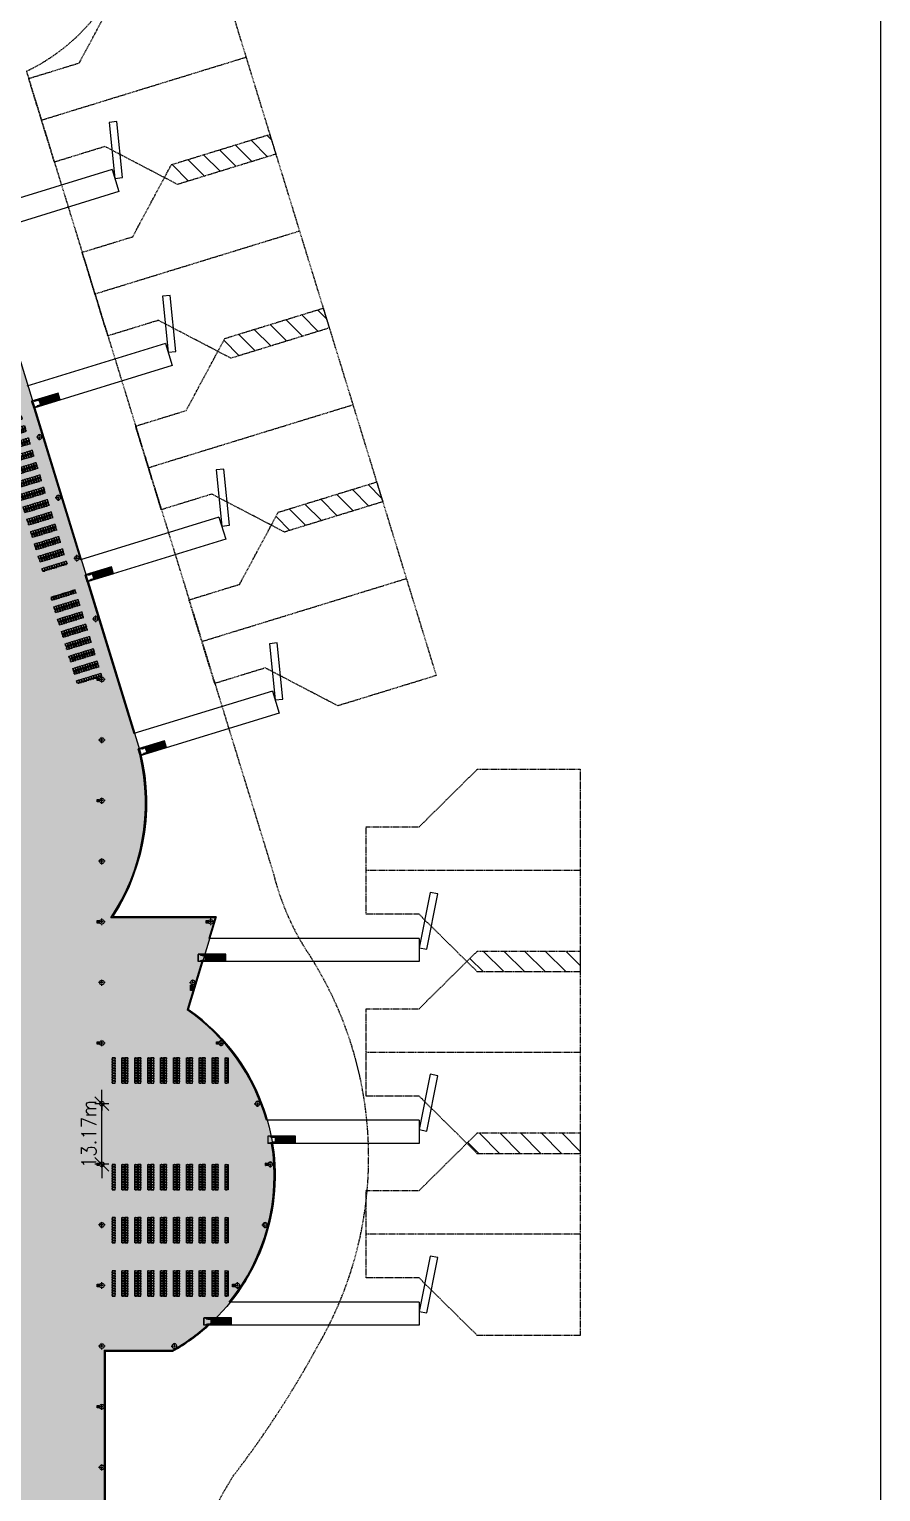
# Model space of a CAD drawing. Header units: millimetres. Extents: x -1 to 12300, y -1929 to 2470.
# Drawn here: x 7256.1 to 7441.1, y -755.2 to -437.4 of the extents above; entities that cross this region are included whole.
import ezdxf

# ---------------------------------------------------------------- set-up
doc = ezdxf.new("R2010")
doc.units = ezdxf.units.MM
for name, pattern in [('DASHDOTBERNUZ', [0.8, 0.4, -0.2, 0, -0.2]), ('DGN Style 1', [0.6, 0, -0.6]), ('HIDDENBERNUZ', [0.3, 0.2, -0.1])]:
    doc.linetypes.add(name, pattern=pattern)
doc.layers.get('0').update_dxf_attribs({"color": 250})
for name, color, linetype in [('01C', 250, 'Continuous'), ('01cotes', 200, 'Continuous'), ('01TXTINCENDIext', 7, 'Continuous'), ('01TXTINCENDIman', 7, 'Continuous'), ('05CPIL', 250, 'Continuous'), ('0fingers', 250, 'Continuous'), ('0parquing', 250, 'HIDDENBERNUZ'), ('0serveis', 6, 'HIDDENBERNUZ'), ('0Terminal', 250, 'Continuous'), ('espais terminal', 9, 'Continuous')]:
    doc.layers.add(name, color=color, linetype=linetype)
doc.layers.add('TR-AUX-OFICINES', color=9, linetype='Continuous', plot=False)
doc.layers.add('viewport', color=241, linetype='Continuous', plot=False)
doc.styles.add('_FERROS', font='romans.shx', dxfattribs={"width": 0.9})
doc.dimstyles.new('_100PS1500', dxfattribs={"dimtxt": 3.2, "dimasz": 3, "dimexe": 0.18, "dimexo": 0.0625, "dimgap": 2, "dimtad": 1, "dimrnd": 0.01, "dimzin": 12, "dimdsep": 46, "dimtxsty": '_FERROS', "dimblk": 'OBLIQUE', "dimcen": 0.09, "dimdle": 0.5, "dimse1": 1, "dimse2": 1, "dimclrt": 7, "dimadec": 0, "dimazin": 0, "dimtfac": 1, "dimtix": 1, "dimtmove": 2, "dimatfit": 3, "dimldrblk": 'OBLIQUE', "dimfxl": 1, "dimtvp": 0.882353, "dimtolj": 1, "dimtzin": 0, "dimarcsym": 0})
pattern_1 = [(360, (37.508332, -17.139966), (2e-18, 0.01), [])]

# ---------------------------------------------------------------- blocks, each defined once
blk = doc.blocks.new('PK-PETIT')
at = {"layer": '01C'}
for p, q in [((11.5, -14.75), (-20, -14.75)), ((11.5, -14.75), (11.5, -19.75)), ((11.5, -19.75), (-20, -19.75))]:
    blk.add_line(p, q, dxfattribs=at)
at = {"layer": '0fingers'}
blk.add_lwpolyline([(11.5, -16.75), (13.16, -17.08), (15.57, -5.07), (13.91, -4.74)], close=True, dxfattribs=at)
at = {"layer": '0parquing'}
for points in [[(46.5, -22), (24.14, -22), (11.5, -9.5), (0, -9.5), (0, 9.5), (11.5, 9.5), (24.14, 22), (46.5, 22), (46.5, -22)], [(46.5, 0), (0, 0)]]:
    blk.add_lwpolyline(points, dxfattribs=at)
blk = doc.blocks.new('_PIL0')
at = {"color": 3, "linetype": 'DASHDOTBERNUZ', "ltscale": 0.4}
for p, q in [((0.7, 0), (-0.7, 0)), ((0, -0.7), (0, 0.7))]:
    blk.add_line(p, q, dxfattribs=at)
blk.add_circle((0, 0), 0.5)
blk = doc.blocks.new('A$C47A048D5')
at = {"layer": '01C', "linetype": 'Continuous'}
h = blk.add_hatch(dxfattribs=at)
h.set_pattern_fill('USER', color=256, scale=0.01, pattern_type=0)
h.set_pattern_definition(pattern_1)
h.paths.add_polyline_path([(6.02, 1.37), (6.02, 1.44), (0.57, 1.44), (0.57, 1.37)])
h = blk.add_hatch(dxfattribs=at)
h.set_pattern_fill('USER', color=256, scale=0.01, pattern_type=0)
h.set_pattern_definition(pattern_1)
h.paths.add_polyline_path([(6.02, 0.12), (6.02, 0.2), (0.57, 0.2), (0.57, 0.12)])
for p, q in [((6.02, 1.56), (0, 1.56)), ((0, 1.56), (0, 1.53)), ((0, 1.53), (0, 0)), ((6.02, 0), (0, 0)), ((6.02, 1.53), (0.03, 1.53)), ((0.03, 0.03), (0.03, 1.53)), ((6.02, 0.03), (0.03, 0.03)), ((0.57, 1.37), (0.57, 1.44)), ((0.57, 1.44), (6.02, 1.44)), ((6.02, 1.37), (0.57, 1.37)), ((0.57, 0.12), (0.57, 0.2)), ((0.57, 0.2), (6.02, 0.2)), ((0.57, 0.12), (6.02, 0.12)), ((0.88, 1.53), (0.91, 1.53)), ((0.88, 1.33), (0.89, 1.33)), ((0.91, 0.23), (0.88, 0.23)), ((0.91, 0.03), (0.88, 0.03)), ((0.89, 1.33), (0.91, 1.33)), ((0.91, 1.53), (0.91, 1.44)), ((0.91, 1.37), (0.91, 1.33)), ((0.91, 1.33), (1.58, 1.33)), ((1.58, 0.23), (0.91, 0.23)), ((0.91, 0.23), (0.91, 0.2)), ((0.91, 0.12), (0.91, 0.03)), ((1.47, 1.53), (1.47, 1.44)), ((1.47, 1.37), (1.47, 1.33)), ((1.47, 0.2), (1.47, 0.23)), ((1.47, 0.12), (1.47, 0.03)), ((1.58, 1.33), (1.58, 0.23)), ((1.58, 1.33), (6, 1.33)), ((1.58, 1.28), (6.02, 1.28)), ((1.58, 1.23), (6.02, 1.23)), ((1.58, 1.18), (6.02, 1.18)), ((1.58, 1.13), (6.02, 1.13)), ((1.58, 1.08), (6.02, 1.08)), ((1.58, 1.03), (6.02, 1.03)), ((1.58, 0.98), (6.02, 0.98)), ((1.58, 0.93), (6.02, 0.93)), ((1.58, 0.88), (6.02, 0.88)), ((1.58, 0.83), (6.02, 0.83)), ((1.58, 0.78), (6.02, 0.78)), ((1.58, 0.73), (6.02, 0.73)), ((1.58, 0.68), (6.02, 0.68)), ((1.58, 0.63), (6.02, 0.63)), ((1.58, 0.58), (6.02, 0.58)), ((1.58, 0.53), (6.02, 0.53)), ((1.58, 0.48), (6.02, 0.48)), ((1.58, 0.43), (6.02, 0.43)), ((1.58, 0.38), (6.02, 0.38)), ((1.58, 0.33), (6.02, 0.33)), ((1.58, 0.28), (6.02, 0.28)), ((5.76, 0.23), (1.58, 0.23)), ((1.58, 0.23), (6.02, 0.23)), ((6.02, 0.23), (5.76, 0.23)), ((6, 1.33), (6.02, 1.33))]:
    blk.add_line(p, q, dxfattribs=at)
at = {"layer": '01C'}
blk.add_line((6.02, 0), (6.02, 1.56), dxfattribs=at)
at = {"layer": '01C', "linetype": 'Continuous'}
for centre, radius, start, end in [((1.27, 1.39), 0.417, 161.6493, 172.8122), ((1.27, 0.18), 0.417, 187.1878, 198.3507), ((1.28, 1.46), 0.428, 192.3446, 195.0345), ((0.88, 1.35), 0.0175, 196.5618, 261.2733), ((0.88, 0.21), 0.0175, 98.7267, 163.4382), ((1.28, 0.11), 0.428, 164.9655, 167.6554), ((0.89, 1.51), 0.0175, 96.5843, 160.5151), ((0.89, 0.05), 0.0175, 199.4849, 263.4157)]:
    blk.add_arc(centre, radius, start, end, dxfattribs=at)
blk = doc.blocks.new('_Oblique')
for p, q in [((0, -0.5), (0, 0.5)), ((0, 0), (0.5, 0))]:
    blk.add_line(p, q)
at = {"layer": '01C', "color": 7, "linetype": 'ByBlock', "lineweight": -2}
blk.add_line((-0.5, -0.5), (0.5, 0.5), dxfattribs=at)
blk = doc.blocks.new('*D194')
at = {"layer": '01cotes', "color": 0, "lineweight": -2, "transparency": 16777216}
for p, q in [((7271.89, -670.85), (7271.89, -667.85)), ((7271.89, -684.02), (7271.89, -670.85)), ((7271.89, -684.02), (7271.89, -687.02))]:
    blk.add_line(p, q, dxfattribs=at)
at = {"layer": 'DEFPOINTS', "color": 0, "transparency": 16777216}
for p in [(7271.89, -670.85), (7271.89, -670.85), (7271.89, -684.02)]:
    blk.add_point(p, dxfattribs=at)
at = {"layer": '01cotes', "color": 0, "lineweight": -2, "transparency": 16777216, "xscale": 3, "yscale": 3, "zscale": 3}
for p, rotation in [((7271.89, -670.85), 270), ((7271.89, -684.02), 90)]:
    blk.add_blockref('_Oblique', p, dxfattribs=dict(at, rotation=rotation))
at = {"layer": '01cotes', "color": 7, "transparency": 16777216, "insert": (7269.07, -677.44), "char_height": 3.2, "attachment_point": 5, "rotation": 90, "style": '_FERROS'}
blk.add_mtext('\\A1;13.17m', dxfattribs=at)
blk = doc.blocks.new('A$C365033A8')
at = {"linetype": 'Continuous', "lineweight": 0, "flags": 128}
blk.add_lwpolyline([(0.77, 0.17), (0.63, 0.7), (0, 0.53), (0.14, 0)], close=True, dxfattribs=at)
at = {"linetype": 'DGN Style 1', "lineweight": 0, "flags": 128}
blk.add_lwpolyline([(0.64, 0.64), (0.75, 0.22), (0.77, 0.17), (0.14, 0), (0, 0.53), (0.63, 0.7)], close=True, dxfattribs=at)
at = {"linetype": 'Continuous', "lineweight": 0, "flags": 128}
blk.add_lwpolyline([(0.64, 0.64), (0.13, 0.5), (0.24, 0.09), (0.75, 0.22)], dxfattribs=at)
blk = doc.blocks.new('CADIRES')
at = {"layer": '01C', "xscale": -1, "rotation": 104.8649578604252}
for p in [(0.51, 2.94), (1.06, 2.94), (1.61, 2.94), (2.16, 2.94), (2.71, 2.94), (3.26, 2.94), (3.81, 2.94), (4.36, 2.94), (4.91, 2.94), (5.46, 2.94)]:
    blk.add_blockref('A$C365033A8', p, dxfattribs=at)
at = {"layer": '01C', "rotation": 75.13504216545468}
for p in [(0.51, -0.14), (1.06, -0.14), (1.61, -0.14), (2.16, -0.14), (2.71, -0.14), (3.26, -0.14), (3.81, -0.14), (4.36, -0.14), (4.91, -0.14), (5.46, -0.14)]:
    blk.add_blockref('A$C365033A8', p, dxfattribs=at)
blk = doc.blocks.new('*U240')
at = {"layer": '01C'}
blk.add_blockref('CADIRES', (-2.75, -1.4), dxfattribs=at)
blk = doc.blocks.new('*U239')
at = {"layer": '01C', "color": 0, "linetype": 'ByBlock', "lineweight": -2, "transparency": 16777216}
for p in [(0, 30.8), (0, 28), (0, 25.2), (0, 22.4), (0, 19.6), (0, 16.8), (0, 14), (0, 11.2), (0, 8.4), (0, 5.6), (0, 2.8), (0, 0)]:
    blk.add_blockref('*U240', p, dxfattribs=at)
blk = doc.blocks.new('A$C39DC0D00')
at = {"layer": '01TXTINCENDIext'}
h = blk.add_hatch(color=7, dxfattribs=at)
h.dxf.hatch_style = 1
h.paths.add_polyline_path([(0.53, 0.54), (0, 0.54), (0, 0), (0.53, 0)])
h.paths.add_polyline_path([(0.51, 0.51), (0.51, 0.03, -0.414214), (0.5, 0.02), (0.03, 0.02, -0.414214), (0.02, 0.03), (0.02, 0.51, -0.414214), (0.03, 0.52), (0.5, 0.52, -0.414214)], flags=16)
h.paths.add_polyline_path([(0.35, 0.45), (0.34, 0.44), (0.34, 0.45), (0.33, 0.45), (0.32, 0.45), (0.32, 0.45), (0.31, 0.45), (0.31, 0.45), (0.29, 0.45), (0.27, 0.45), (0.27, 0.45), (0.27, 0.45), (0.27, 0.45), (0.27, 0.44), (0.27, 0.44), (0.28, 0.43), (0.28, 0.42, -0.120407), (0.33, 0.4, -0.22624), (0.33, 0.39), (0.33, 0.05, -0.414214), (0.32, 0.04), (0.21, 0.04, -0.414214), (0.19, 0.05), (0.19, 0.08), (0.17, 0.08), (0.17, 0.08), (0.17, 0.1), (0.17, 0.1), (0.17, 0.11), (0.17, 0.11), (0.17, 0.14), (0.17, 0.14), (0.17, 0.14), (0.17, 0.17), (0.16, 0.19), (0.14, 0.24), (0.13, 0.27), (0.12, 0.29), (0.12, 0.31), (0.11, 0.33), (0.11, 0.35), (0.11, 0.38), (0.12, 0.39), (0.13, 0.4), (0.14, 0.42), (0.15, 0.43), (0.16, 0.44), (0.18, 0.44), (0.2, 0.45), (0.22, 0.46), (0.24, 0.46), (0.25, 0.46), (0.25, 0.46), (0.28, 0.48), (0.31, 0.49), (0.33, 0.5), (0.33, 0.49), (0.32, 0.49), (0.29, 0.47), (0.28, 0.47), (0.29, 0.47), (0.31, 0.46), (0.33, 0.46), (0.35, 0.45), (0.35, 0.45)], flags=0)
h.paths.add_polyline_path([(0.25, 0.44), (0.25, 0.44), (0.25, 0.44), (0.25, 0.44), (0.25, 0.43), (0.24, 0.42, 0.110621), (0.2, 0.4, 0.22624), (0.19, 0.39), (0.19, 0.1), (0.19, 0.1), (0.18, 0.1), (0.18, 0.11), (0.19, 0.11), (0.19, 0.14), (0.18, 0.14), (0.18, 0.15), (0.18, 0.17), (0.17, 0.2), (0.16, 0.23), (0.14, 0.27), (0.13, 0.3), (0.13, 0.33), (0.12, 0.35), (0.13, 0.37), (0.13, 0.39), (0.14, 0.41), (0.16, 0.42), (0.18, 0.43), (0.21, 0.44), (0.22, 0.44)], flags=0)
h = blk.add_hatch(color=10, dxfattribs=at)
h.paths.add_polyline_path([(0.51, 0.51, 0.414214), (0.5, 0.52), (0.03, 0.52, 0.414214), (0.02, 0.51), (0.02, 0.03, 0.414214), (0.03, 0.02), (0.5, 0.02, 0.414214), (0.51, 0.03)])
h.paths.add_polyline_path([(0.12, 0.31), (0.11, 0.33), (0.11, 0.35), (0.11, 0.38), (0.12, 0.39), (0.13, 0.4), (0.14, 0.42), (0.15, 0.43), (0.16, 0.44), (0.18, 0.44), (0.2, 0.45), (0.22, 0.46), (0.24, 0.46), (0.25, 0.46), (0.25, 0.46), (0.28, 0.48), (0.31, 0.49), (0.33, 0.5), (0.33, 0.49), (0.32, 0.49), (0.29, 0.47), (0.28, 0.47), (0.29, 0.47), (0.31, 0.46), (0.33, 0.46), (0.35, 0.45), (0.35, 0.45), (0.35, 0.45), (0.34, 0.44), (0.34, 0.45), (0.33, 0.45), (0.32, 0.45), (0.32, 0.45), (0.31, 0.45), (0.31, 0.45), (0.29, 0.45), (0.27, 0.45), (0.27, 0.45), (0.27, 0.45), (0.27, 0.45), (0.27, 0.44), (0.27, 0.44), (0.28, 0.43), (0.28, 0.42, -0.120407), (0.33, 0.4, -0.22624), (0.33, 0.39), (0.33, 0.05, -0.414214), (0.32, 0.04), (0.21, 0.04, -0.414214), (0.19, 0.05), (0.19, 0.08), (0.17, 0.08), (0.17, 0.08), (0.17, 0.1), (0.17, 0.1), (0.17, 0.11), (0.17, 0.11), (0.17, 0.14), (0.17, 0.14), (0.17, 0.14), (0.17, 0.17), (0.16, 0.19), (0.14, 0.24), (0.13, 0.27), (0.12, 0.29)], flags=16)
h.paths.add_polyline_path([(0.13, 0.33), (0.12, 0.35), (0.13, 0.37), (0.13, 0.39), (0.14, 0.41), (0.16, 0.42), (0.18, 0.43), (0.21, 0.44), (0.22, 0.44), (0.25, 0.44), (0.25, 0.44), (0.25, 0.44), (0.25, 0.44), (0.25, 0.43), (0.24, 0.42, 0.110621), (0.2, 0.4, 0.22624), (0.19, 0.39), (0.19, 0.1), (0.19, 0.1), (0.18, 0.1), (0.18, 0.11), (0.19, 0.11), (0.19, 0.14), (0.18, 0.14), (0.18, 0.15), (0.18, 0.17), (0.17, 0.2), (0.16, 0.23), (0.14, 0.27), (0.13, 0.3)], flags=0)
h.paths.add_polyline_path([(0.19, 0.39, -0.22624), (0.2, 0.4, -0.110621), (0.24, 0.42), (0.25, 0.43), (0.25, 0.44), (0.25, 0.44), (0.25, 0.44), (0.25, 0.44), (0.22, 0.44), (0.21, 0.44), (0.18, 0.43), (0.16, 0.42), (0.14, 0.41), (0.13, 0.39), (0.13, 0.37), (0.12, 0.35), (0.13, 0.33), (0.13, 0.3), (0.14, 0.27), (0.16, 0.23), (0.17, 0.2), (0.18, 0.17), (0.18, 0.15), (0.18, 0.14), (0.19, 0.14), (0.19, 0.11), (0.18, 0.11), (0.18, 0.1), (0.19, 0.1), (0.19, 0.1)], flags=0)
h = blk.add_hatch(color=255, dxfattribs=at)
h.paths.add_polyline_path([(0.33, 0.39, 0.22624), (0.33, 0.4, 0.120407), (0.28, 0.42), (0.28, 0.43), (0.27, 0.44), (0.27, 0.44), (0.27, 0.45), (0.27, 0.45), (0.27, 0.45), (0.27, 0.45), (0.29, 0.45), (0.31, 0.45), (0.31, 0.45), (0.32, 0.45), (0.32, 0.45), (0.33, 0.45), (0.34, 0.45), (0.34, 0.44), (0.35, 0.45), (0.35, 0.45), (0.35, 0.45), (0.33, 0.46), (0.31, 0.46), (0.29, 0.47), (0.28, 0.47), (0.29, 0.47), (0.32, 0.49), (0.33, 0.49), (0.33, 0.5), (0.31, 0.49), (0.28, 0.48), (0.25, 0.46), (0.25, 0.46), (0.24, 0.46), (0.22, 0.46), (0.2, 0.45), (0.18, 0.44), (0.16, 0.44), (0.15, 0.43), (0.14, 0.42), (0.13, 0.4), (0.12, 0.39), (0.11, 0.38), (0.11, 0.35), (0.11, 0.33), (0.12, 0.31), (0.12, 0.29), (0.13, 0.27), (0.14, 0.24), (0.16, 0.19), (0.17, 0.17), (0.17, 0.14), (0.17, 0.14), (0.17, 0.14), (0.17, 0.11), (0.17, 0.11), (0.17, 0.1), (0.17, 0.1), (0.17, 0.08), (0.17, 0.08), (0.19, 0.08), (0.19, 0.05, 0.414214), (0.21, 0.04), (0.32, 0.04, 0.414214), (0.33, 0.05)])
h.paths.add_polyline_path([(0.19, 0.1), (0.19, 0.1), (0.18, 0.1), (0.18, 0.11), (0.19, 0.11), (0.19, 0.14), (0.18, 0.14), (0.18, 0.15), (0.18, 0.17), (0.17, 0.2), (0.16, 0.23), (0.14, 0.27), (0.13, 0.3), (0.13, 0.33), (0.12, 0.35), (0.13, 0.37), (0.13, 0.39), (0.14, 0.41), (0.16, 0.42), (0.18, 0.43), (0.21, 0.44), (0.22, 0.44), (0.25, 0.44), (0.25, 0.44), (0.25, 0.44), (0.25, 0.44), (0.25, 0.43), (0.24, 0.42, 0.110621), (0.2, 0.4, 0.22624), (0.19, 0.39)], flags=16)
blk.add_hatch(color=10, dxfattribs=at).paths.add_polyline_path([(0.19, 0.39, -0.22624), (0.2, 0.4, -0.110621), (0.24, 0.42), (0.25, 0.43), (0.25, 0.44), (0.25, 0.44), (0.25, 0.44), (0.25, 0.44), (0.22, 0.44), (0.21, 0.44), (0.18, 0.43), (0.16, 0.42), (0.14, 0.41), (0.13, 0.39), (0.13, 0.37), (0.12, 0.35), (0.13, 0.33), (0.13, 0.3), (0.14, 0.27), (0.16, 0.23), (0.17, 0.2), (0.18, 0.17), (0.18, 0.15), (0.18, 0.14), (0.19, 0.14), (0.19, 0.11), (0.18, 0.11), (0.18, 0.1), (0.19, 0.1), (0.19, 0.1)])
at = {"layer": '01TXTINCENDIext', "color": 255}
for p, q in [((0.02, 0.03), (0.02, 0.51)), ((0.03, 0.52), (0.5, 0.52)), ((0.5, 0.02), (0.03, 0.02)), ((0.51, 0.51), (0.51, 0.03))]:
    blk.add_line(p, q, dxfattribs=at)
at = {"layer": '01TXTINCENDIext', "color": 7}
blk.add_lwpolyline([(0, 0.54), (0.53, 0.54), (0.53, 0), (0, 0)], close=True, dxfattribs=at)
at = {"layer": '01TXTINCENDIext', "color": 255}
for points in [[(0.28, 0.42), (0.28, 0.43), (0.27, 0.44), (0.27, 0.44), (0.27, 0.45), (0.27, 0.45), (0.27, 0.45), (0.27, 0.45), (0.29, 0.45), (0.31, 0.45), (0.31, 0.45), (0.32, 0.45), (0.32, 0.45), (0.33, 0.45), (0.34, 0.45), (0.34, 0.44), (0.35, 0.45), (0.35, 0.45), (0.35, 0.45), (0.33, 0.46), (0.31, 0.46), (0.29, 0.47), (0.28, 0.47), (0.29, 0.47), (0.32, 0.49), (0.33, 0.49), (0.33, 0.5), (0.31, 0.49), (0.28, 0.48), (0.25, 0.46), (0.25, 0.46), (0.24, 0.46), (0.22, 0.46), (0.2, 0.45), (0.18, 0.44), (0.16, 0.44), (0.15, 0.43), (0.14, 0.42), (0.13, 0.4), (0.12, 0.39), (0.11, 0.38), (0.11, 0.35), (0.11, 0.33), (0.12, 0.31), (0.12, 0.29), (0.13, 0.27), (0.14, 0.24), (0.16, 0.19), (0.17, 0.17), (0.17, 0.14), (0.17, 0.14), (0.17, 0.14), (0.17, 0.11), (0.17, 0.11), (0.17, 0.1), (0.17, 0.1), (0.17, 0.08), (0.17, 0.08), (0.19, 0.08)], [(0.19, 0.1), (0.19, 0.1), (0.18, 0.1), (0.18, 0.11), (0.19, 0.11), (0.19, 0.14), (0.18, 0.14), (0.18, 0.15), (0.18, 0.17), (0.17, 0.2), (0.16, 0.23), (0.14, 0.27), (0.13, 0.3), (0.13, 0.33), (0.12, 0.35), (0.13, 0.37), (0.13, 0.39), (0.14, 0.41), (0.16, 0.42), (0.18, 0.43), (0.21, 0.44), (0.22, 0.44), (0.25, 0.44), (0.25, 0.44), (0.25, 0.44), (0.25, 0.44), (0.25, 0.43), (0.24, 0.42)], [(0.19, 0.39), (0.19, 0.1)]]:
    blk.add_lwpolyline(points, dxfattribs=at)
blk.add_lwpolyline([(0.19, 0.08), (0.19, 0.05, 0.414214), (0.21, 0.04), (0.32, 0.04, 0.414214), (0.33, 0.05), (0.33, 0.39)], format="xyb", dxfattribs=at)
for centre, radius, start, end in [((0.03, 0.51), 0.0144, 90, 180), ((0.03, 0.03), 0.0144, 180, 270), ((0.21, 0.39), 0.0128, 129.008, 180), ((0.26, 0.32), 0.105, 103.7582, 129.008), ((0.26, 0.32), 0.105, 50.992, 78.4551), ((0.32, 0.39), 0.0128, 0, 50.992), ((0.5, 0.51), 0.0144, 0, 90), ((0.5, 0.03), 0.0144, 270, 0)]:
    blk.add_arc(centre, radius, start, end, dxfattribs=at)
blk = doc.blocks.new('MANGERA')
at = {"layer": '01TXTINCENDIext'}
h = blk.add_hatch(color=7, dxfattribs=at)
h.dxf.hatch_style = 1
h.paths.add_polyline_path([(0.53, 0.54), (0, 0.54), (0, 0), (0.53, 0)])
h.paths.add_polyline_path([(0.03, 0.52), (0.5, 0.52, -0.414214), (0.51, 0.51), (0.51, 0.03, -0.414214), (0.5, 0.02), (0.03, 0.02, -0.414214), (0.02, 0.03), (0.02, 0.51, -0.414214)], flags=16)
h.paths.add_polyline_path([(0.1, 0.49), (0.11, 0.49), (0.11, 0.2), (0.1, 0.2)], flags=0)
h.paths.add_polyline_path([(0.15, 0.48), (0.15, 0.18, -1), (0.12, 0.18), (0.12, 0.48, -1)], flags=0)
h.paths.add_polyline_path([(0.19, 0.48), (0.19, 0.2, -1), (0.16, 0.2), (0.16, 0.48, -1)], flags=0)
h.paths.add_polyline_path([(0.22, 0.48), (0.22, 0.2, -1), (0.2, 0.2), (0.2, 0.48, -1)], flags=0)
h.paths.add_polyline_path([(0.26, 0.48), (0.26, 0.2, -1), (0.23, 0.2), (0.23, 0.48, -1)], flags=0)
h.paths.add_polyline_path([(0.3, 0.48), (0.3, 0.2, -1), (0.27, 0.2), (0.27, 0.48, -1)], flags=0)
h.paths.add_polyline_path([(0.31, 0.49), (0.31, 0.49), (0.31, 0.35), (0.37, 0.35, -25.210419), (0.37, 0.35), (0.31, 0.35), (0.31, 0.2), (0.31, 0.2)], flags=0)
h.paths.add_polyline_path([(0.11, 0.16), (0.15, 0.16), (0.15, 0.15), (0.11, 0.15)], flags=0)
h.paths.add_polyline_path([(0.4, 0.38), (0.4, 0.35), (0.37, 0.35, -0.36031)], flags=0)
h.paths.add_polyline_path([(0.12, 0.15), (0.15, 0.15), (0.15, 0.12), (0.12, 0.12)], flags=0)
h.paths.add_polyline_path([(0.37, 0.35), (0.4, 0.35), (0.4, 0.32, -0.36031)], flags=0)
h.paths.add_polyline_path([(0.41, 0.38, -0.36031), (0.44, 0.35), (0.41, 0.35)], flags=0)
h.paths.add_polyline_path([(0.11, 0.12), (0.15, 0.12), (0.15, 0.11), (0.11, 0.11)], flags=0)
h.paths.add_polyline_path([(0.41, 0.35), (0.44, 0.35, -0.36031), (0.41, 0.32)], flags=0)
h.paths.add_polyline_path([(0.12, 0.1), (0.15, 0.1), (0.14, 0.07), (0.12, 0.07)], flags=0)
h.paths.add_polyline_path([(0.13, 0.06), (0.14, 0.06), (0.14, 0.05), (0.13, 0.05)], flags=0)
h = blk.add_hatch(color=10, dxfattribs=at)
h.paths.add_polyline_path([(0.03, 0.52, 0.414214), (0.02, 0.51), (0.02, 0.03, 0.414214), (0.03, 0.02), (0.5, 0.02, 0.414214), (0.51, 0.03), (0.51, 0.51, 0.414214), (0.5, 0.52)])
h.paths.add_polyline_path([(0.37, 0.35), (0.31, 0.35), (0.31, 0.2), (0.31, 0.2), (0.31, 0.49), (0.31, 0.49), (0.31, 0.35), (0.37, 0.35, -25.210419)], flags=16)
h.paths.add_polyline_path([(0.41, 0.38, -0.36031), (0.44, 0.35), (0.41, 0.35)], flags=0)
h.paths.add_polyline_path([(0.4, 0.38), (0.4, 0.35), (0.37, 0.35, -0.36031)], flags=0)
h.paths.add_polyline_path([(0.44, 0.35, -0.36031), (0.41, 0.32), (0.41, 0.35)], flags=0)
h.paths.add_polyline_path([(0.4, 0.35), (0.4, 0.32, -0.36031), (0.37, 0.35)], flags=0)
h.paths.add_polyline_path([(0.3, 0.2, -1), (0.27, 0.2), (0.27, 0.48, -1), (0.3, 0.48)], flags=16)
h.paths.add_polyline_path([(0.26, 0.2, -1), (0.23, 0.2), (0.23, 0.48, -1), (0.26, 0.48)], flags=16)
h.paths.add_polyline_path([(0.22, 0.2, -1), (0.2, 0.2), (0.2, 0.48, -1), (0.22, 0.48)], flags=16)
h.paths.add_polyline_path([(0.19, 0.2, -1), (0.16, 0.2), (0.16, 0.48, -1), (0.19, 0.48)], flags=16)
h.paths.add_polyline_path([(0.15, 0.18, -1), (0.12, 0.18), (0.12, 0.48, -1), (0.15, 0.48)], flags=16)
h.paths.add_polyline_path([(0.11, 0.2), (0.1, 0.2), (0.1, 0.49), (0.11, 0.49)], flags=16)
h.paths.add_polyline_path([(0.15, 0.16), (0.15, 0.15), (0.11, 0.15), (0.11, 0.16)], flags=16)
h.paths.add_polyline_path([(0.15, 0.15), (0.15, 0.12), (0.12, 0.12), (0.12, 0.15)], flags=16)
h.paths.add_polyline_path([(0.15, 0.12), (0.15, 0.11), (0.11, 0.11), (0.11, 0.12)], flags=16)
h.paths.add_polyline_path([(0.15, 0.1), (0.14, 0.07), (0.12, 0.07), (0.12, 0.1)], flags=16)
h.paths.add_polyline_path([(0.14, 0.06), (0.14, 0.05), (0.13, 0.05), (0.13, 0.06)], flags=16)
h = blk.add_hatch(color=7, dxfattribs=at)
h.dxf.hatch_style = 1
h.paths.add_polyline_path([(0.15, 0.48, 1), (0.12, 0.48), (0.12, 0.18, 1), (0.15, 0.18)])
h.paths.add_polyline_path([(0.19, 0.48, 1), (0.16, 0.48), (0.16, 0.2, 1), (0.19, 0.2)])
h.paths.add_polyline_path([(0.22, 0.48, 1), (0.2, 0.48), (0.2, 0.2, 1), (0.22, 0.2)])
h.paths.add_polyline_path([(0.26, 0.48, 1), (0.23, 0.48), (0.23, 0.2, 1), (0.26, 0.2)])
h.paths.add_polyline_path([(0.3, 0.48, 1), (0.27, 0.48), (0.27, 0.2, 1), (0.3, 0.2)])
h.paths.add_polyline_path([(0.11, 0.49), (0.1, 0.49), (0.1, 0.2), (0.11, 0.2)])
h.paths.add_polyline_path([(0.31, 0.49), (0.31, 0.49), (0.31, 0.2), (0.31, 0.2)])
h.paths.add_polyline_path([(0.37, 0.35), (0.31, 0.35), (0.31, 0.35), (0.37, 0.35, 25.210419)])
h.paths.add_polyline_path([(0.37, 0.35), (0.4, 0.35), (0.4, 0.32, -0.36031)], flags=16)
h.paths.add_polyline_path([(0.37, 0.35, -0.36031), (0.4, 0.38), (0.4, 0.35)], flags=16)
h.paths.add_polyline_path([(0.41, 0.35), (0.44, 0.35, -0.36031), (0.41, 0.32)], flags=16)
h.paths.add_polyline_path([(0.41, 0.35), (0.41, 0.38, -0.36031), (0.44, 0.35)], flags=16)
h.paths.add_polyline_path([(0.15, 0.16), (0.11, 0.16), (0.11, 0.15), (0.15, 0.15)])
h.paths.add_polyline_path([(0.15, 0.15), (0.12, 0.15), (0.12, 0.12), (0.15, 0.12)])
h.paths.add_polyline_path([(0.15, 0.12), (0.11, 0.12), (0.11, 0.11), (0.15, 0.11)])
h.paths.add_polyline_path([(0.15, 0.1), (0.12, 0.1), (0.12, 0.07), (0.14, 0.07)])
h.paths.add_polyline_path([(0.14, 0.06), (0.13, 0.06), (0.13, 0.05), (0.14, 0.05)])
at = {"layer": '01TXTINCENDIext', "color": 255}
for p, q in [((0.02, 0.03), (0.02, 0.51)), ((0.03, 0.52), (0.5, 0.52)), ((0.5, 0.02), (0.03, 0.02)), ((0.37, 0.35), (0.31, 0.35)), ((0.37, 0.35), (0.31, 0.35)), ((0.4, 0.35), (0.37, 0.35)), ((0.4, 0.35), (0.37, 0.35)), ((0.4, 0.38), (0.4, 0.35)), ((0.4, 0.35), (0.4, 0.32)), ((0.41, 0.38), (0.41, 0.35)), ((0.41, 0.35), (0.41, 0.32)), ((0.44, 0.35), (0.41, 0.35)), ((0.44, 0.35), (0.41, 0.35)), ((0.51, 0.51), (0.51, 0.03))]:
    blk.add_line(p, q, dxfattribs=at)
at = {"layer": '01TXTINCENDIext', "color": 7}
blk.add_lwpolyline([(0, 0.54), (0.53, 0.54), (0.53, 0), (0, 0)], close=True, dxfattribs=at)
at = {"layer": '01TXTINCENDIext', "color": 255}
for points in [[(0.1, 0.49), (0.11, 0.49), (0.11, 0.2), (0.1, 0.2)], [(0.11, 0.16), (0.15, 0.16), (0.15, 0.15), (0.11, 0.15)], [(0.11, 0.12), (0.15, 0.12), (0.15, 0.11), (0.11, 0.11)], [(0.12, 0.15), (0.15, 0.15), (0.15, 0.12), (0.12, 0.12)], [(0.12, 0.1), (0.15, 0.1), (0.14, 0.07), (0.12, 0.07)], [(0.13, 0.06), (0.14, 0.06), (0.14, 0.05), (0.13, 0.05)], [(0.31, 0.49), (0.31, 0.49), (0.31, 0.2), (0.31, 0.2)]]:
    blk.add_lwpolyline(points, close=True, dxfattribs=at)
for points in [[(0.12, 0.18), (0.12, 0.48)], [(0.15, 0.48), (0.15, 0.18)], [(0.16, 0.2), (0.16, 0.48)], [(0.19, 0.48), (0.19, 0.2)], [(0.2, 0.2), (0.2, 0.48)], [(0.22, 0.48), (0.22, 0.2)], [(0.23, 0.2), (0.23, 0.48)], [(0.26, 0.48), (0.26, 0.2)], [(0.27, 0.2), (0.27, 0.48)], [(0.3, 0.48), (0.3, 0.2)]]:
    blk.add_lwpolyline(points, dxfattribs=at)
for centre, radius, start, end in [((0.03, 0.51), 0.0144, 90, 180), ((0.03, 0.03), 0.0144, 180, 270), ((0.13, 0.48), 0.0139, 0, 180), ((0.13, 0.18), 0.0139, 180, 0), ((0.17, 0.48), 0.0139, 0, 180), ((0.17, 0.2), 0.0139, 180, 0), ((0.21, 0.48), 0.0139, 0, 180), ((0.21, 0.2), 0.0139, 180, 0), ((0.25, 0.48), 0.0139, 0, 180), ((0.25, 0.2), 0.0139, 180, 0), ((0.29, 0.48), 0.0139, 0, 180), ((0.29, 0.2), 0.0139, 180, 0), ((0.41, 0.35), 0.0384, 184.543, 175.457), ((0.41, 0.35), 0.0325, 95.3708, 174.6292), ((0.41, 0.35), 0.0325, 185.3708, 264.6292), ((0.41, 0.35), 0.0325, 5.3708, 84.6292), ((0.41, 0.35), 0.0325, 275.3708, 354.6292), ((0.5, 0.51), 0.0144, 0, 90), ((0.5, 0.03), 0.0144, 270, 0)]:
    blk.add_arc(centre, radius, start, end, dxfattribs=at)
blk = doc.blocks.new('PULSADOR')
at = {"layer": '01TXTINCENDIext'}
h = blk.add_hatch(color=10, dxfattribs=at)
h.paths.add_polyline_path([(0.53, 0.54), (0, 0.54), (0, 0), (0.53, 0)])
h.paths.add_polyline_path([(0.03, 0.52), (0.5, 0.52, -0.414214), (0.51, 0.51), (0.51, 0.03, -0.414214), (0.5, 0.02), (0.03, 0.02, -0.414214), (0.02, 0.03), (0.02, 0.51, -0.414214)], flags=16)
h.paths.add_polyline_path([(0.43, 0.27, -1), (0.09, 0.27, -1)], flags=0)
h.paths.add_polyline_path([(0.34, 0.27, -1), (0.19, 0.27, -1)], flags=0)
h = blk.add_hatch(color=7, dxfattribs=at)
h.dxf.hatch_style = 1
h.paths.add_polyline_path([(0.51, 0.51, 0.414214), (0.5, 0.52), (0.03, 0.52, 0.414214), (0.02, 0.51), (0.02, 0.03, 0.414214), (0.03, 0.02), (0.5, 0.02, 0.414214), (0.51, 0.03)])
h.paths.add_polyline_path([(0.43, 0.27, -1), (0.09, 0.27, -1)], flags=16)
h.paths.add_polyline_path([(0.34, 0.27, -1), (0.19, 0.27, -1)], flags=0)
h = blk.add_hatch(color=7, dxfattribs=at)
h.dxf.hatch_style = 1
h.paths.add_polyline_path([(0.34, 0.27, 1), (0.19, 0.27, 1)])
at = {"layer": '01TXTINCENDIext', "color": 255}
for p, q in [((0.02, 0.03), (0.02, 0.51)), ((0.5, 0.02), (0.03, 0.02)), ((0.51, 0.51), (0.51, 0.03))]:
    blk.add_line(p, q, dxfattribs=at)
at = {"layer": '01TXTINCENDIext', "color": 7}
blk.add_lwpolyline([(0, 0.54), (0.53, 0.54), (0.53, 0), (0, 0)], close=True, dxfattribs=at)
for radius in [0.17, 0.075]:
    blk.add_circle((0.26, 0.27), radius, dxfattribs=at)
at = {"layer": '01TXTINCENDIext', "color": 255}
for centre, start, end in [((0.03, 0.51), 90, 180), ((0.03, 0.03), 180, 270), ((0.5, 0.51), 0, 90), ((0.5, 0.03), 270, 0)]:
    blk.add_arc(centre, 0.0144, start, end, dxfattribs=at)

msp = doc.modelspace()

# ---------------------------------------------------------------- hatches: boundary and pattern name
at = {"layer": '0parquing'}
h = msp.add_hatch(dxfattribs=at)
h.set_pattern_fill('ANSI31', color=256)
h.set_pattern_definition([(135, (8267.587, -1846.8883), (-2.245064, -2.245064), [])])
h.paths.add_polyline_path([(7099.895, -1049.445), (7099.895, -1056.945), (7135.853, -1056.945), (7139.026, -1053.195), (7135.853, -1049.445)])
h.paths.add_polyline_path([(7115.39, -976.945), (7115.39, -981.276), (7139.518, -981.276), (7135.853, -976.945)])
h.paths.add_polyline_path([(7115.39, -918.276), (7115.39, -923.162), (7144.383, -923.162), (7146.827, -920.719), (7144.383, -918.276)])
h.paths.add_polyline_path([(7115.39, -860.162), (7115.39, -867.662), (7144.383, -867.662), (7148.134, -863.912), (7144.383, -860.162)])
h.paths.add_polyline_path([(7115.39, -804.662), (7115.39, -812.162), (7144.383, -812.162), (7148.134, -808.412), (7144.383, -804.662)])
h.paths.add_polyline_path([(7078.453, -686.297), (7078.453, -693.797), (7107.446, -693.797), (7111.197, -690.047), (7107.446, -686.297)])
h.paths.add_polyline_path([(7118.866, -545.43), (7116.661, -552.599), (7144.373, -561.122), (7149.061, -558.64), (7146.577, -553.953)])
h.paths.add_polyline_path([(7135.181, -492.382), (7132.976, -499.551), (7160.688, -508.074), (7165.376, -505.592), (7162.892, -500.905)])
h.paths.add_polyline_path([(7287, -466.861), (7285.487, -469.68), (7288.323, -471.162), (7309.697, -464.589), (7308.374, -460.287)])
h.paths.add_polyline_path([(7298.611, -504.616), (7297.098, -507.435), (7299.934, -508.917), (7321.308, -502.343), (7319.985, -498.042)])
h.paths.add_polyline_path([(7310.223, -542.37), (7308.71, -545.19), (7311.546, -546.672), (7332.92, -540.098), (7331.597, -535.797)])
h.paths.add_polyline_path([(7353.465, -637.719), (7351.19, -639.969), (7353.465, -642.219), (7375.827, -642.219), (7375.827, -637.719)])
h.paths.add_polyline_path([(7353.465, -677.219), (7351.19, -679.469), (7353.465, -681.719), (7375.827, -681.719), (7375.827, -677.219)])
h.paths.add_polyline_path([(7316.528, -796.187), (7314.253, -798.437), (7316.528, -800.687), (7338.89, -800.687), (7338.89, -796.187)])
h.paths.add_polyline_path([(7316.528, -835.687), (7314.253, -837.937), (7316.528, -840.187), (7338.89, -840.187), (7338.89, -835.687)])
h.paths.add_polyline_path([(7316.528, -875.187), (7314.253, -877.437), (7316.528, -879.687), (7338.89, -879.687), (7338.89, -875.187)])
h.paths.add_polyline_path([(7316.528, -914.687), (7314.253, -916.937), (7316.528, -919.187), (7338.89, -919.187), (7338.89, -914.687)])
h.paths.add_polyline_path([(7316.528, -954.187), (7314.253, -956.437), (7316.528, -958.687), (7338.89, -958.687), (7338.89, -954.187)])
h.paths.add_polyline_path([(7316.528, -993.687), (7314.253, -995.937), (7316.528, -998.187), (7338.89, -998.187), (7338.89, -993.687)])
h.paths.add_polyline_path([(7316.528, -1033.187), (7314.253, -1035.437), (7316.528, -1037.687), (7338.89, -1037.687), (7338.89, -1033.187)])
h.paths.add_polyline_path([(7316.528, -1072.687), (7314.253, -1074.937), (7316.528, -1077.187), (7338.89, -1077.187), (7338.89, -1072.687)])
h.paths.add_polyline_path([(7316.528, -1112.187), (7314.253, -1114.437), (7316.528, -1116.687), (7338.89, -1116.687), (7338.89, -1112.187)])
at = {"layer": 'espais terminal'}
h = msp.add_hatch(color=94, dxfattribs=at)
h.dxf.hatch_style = 1
h.paths.add_polyline_path([(7236.39, -451.773), (7236.39, -1161.831), (7272.59, -1161.831), (7272.59, -1161.631), (7272.59, -724.613), (7287.317, -724.613, 0.5526058), (7290.624, -650.371), (7296.75, -630.253), (7274.231, -630.253, 0.2228431), (7279.593, -592.245)])

# ---------------------------------------------------------------- linework, layer by layer
at = {"layer": '01C'}
for p, q in [((7308.947, -581.212), (7278.838, -590.472)), ((7308.947, -581.212), (7310.417, -585.991)), ((7310.417, -585.991), (7280.207, -595.282)), ((7340.827, -634.969), (7295.105, -634.969)), ((7340.827, -634.969), (7340.827, -639.969)), ((7340.827, -639.969), (7293.583, -639.969)), ((7340.827, -674.469), (7307.651, -674.469)), ((7340.827, -674.469), (7340.827, -679.469)), ((7340.827, -679.469), (7308.765, -679.469)), ((7340.827, -713.969), (7299.573, -713.969)), ((7340.827, -713.969), (7340.827, -718.969)), ((7340.827, -718.969), (7294.817, -718.969))]:
    msp.add_line(p, q, dxfattribs=at)
at = {"layer": '0fingers'}
for points in [[(7309.535, -583.123), (7311.219, -582.953), (7309.989, -570.765), (7308.305, -570.935)], [(7340.827, -636.969), (7342.487, -637.301), (7344.894, -625.29), (7343.234, -624.958)], [(7340.827, -676.469), (7342.487, -676.801), (7344.894, -664.79), (7343.234, -664.458)], [(7340.827, -715.969), (7342.487, -716.301), (7344.894, -704.29), (7343.234, -703.958)]]:
    msp.add_lwpolyline(points, close=True, dxfattribs=at)
at = {"layer": '0parquing'}
for points in [[(7344.532, -577.853), (7323.158, -584.426), (7307.404, -576.194), (7296.412, -579.574), (7290.827, -561.414), (7301.818, -558.033), (7310.223, -542.37), (7331.597, -535.797), (7344.532, -577.853)], [(7338.065, -556.825), (7293.619, -570.494)], [(7375.827, -642.219), (7353.465, -642.219), (7340.827, -629.719), (7329.327, -629.719), (7329.327, -610.719), (7340.827, -610.719), (7353.465, -598.219), (7375.827, -598.219), (7375.827, -642.219)], [(7375.827, -620.219), (7329.327, -620.219)], [(7375.827, -681.719), (7353.465, -681.719), (7340.827, -669.219), (7329.327, -669.219), (7329.327, -650.219), (7340.827, -650.219), (7353.465, -637.719), (7375.827, -637.719), (7375.827, -681.719)], [(7375.827, -659.719), (7329.327, -659.719)], [(7375.827, -721.219), (7353.465, -721.219), (7340.827, -708.719), (7329.327, -708.719), (7329.327, -689.719), (7340.827, -689.719), (7353.465, -677.219), (7375.827, -677.219), (7375.827, -721.219)], [(7375.827, -699.219), (7329.327, -699.219)]]:
    msp.add_lwpolyline(points, dxfattribs=at)
at = {"layer": '0serveis'}
for p, q in [((7255.507, -446.574), (7286.046, -545.767)), ((7286.046, -545.767), (7309.236, -621.089))]:
    msp.add_line(p, q, dxfattribs=at)
for centre, radius, start, end in [((7237.255, -408.263), 42.436, 295.47276, 76.8771), ((7363.083, -607.654), 55.505, 193.8236, 214.33739), ((7248.404, -682.498), 81.457, 330.02839, 32.30657), ((7131.962, -622.048), 212.606, 322.40872, 331.59304), ((7361.015, -790.228), 71.778, 147.57657, 162.95385)]:
    msp.add_arc(centre, radius, start, end, dxfattribs=at)
at = {"layer": '0Terminal'}
for p, q in [((7257.085, -519.741), (7267.227, -552.717)), ((7257.276, -519.683), (7267.418, -552.658)), ((7268.697, -557.496), (7278.838, -590.472)), ((7268.888, -557.437), (7279.03, -590.413)), ((7296.48, -630.453), (7273.86, -630.453)), ((7296.75, -630.253), (7274.231, -630.253)), ((7296.48, -630.453), (7295.105, -634.969)), ((7296.75, -630.253), (7295.314, -634.969)), ((7293.583, -639.969), (7290.39, -650.453)), ((7293.792, -639.969), (7290.624, -650.371)), ((7272.39, -724.413), (7287.264, -724.413)), ((7272.39, -724.413), (7272.39, -793.437)), ((7272.59, -724.613), (7272.59, -793.437)), ((7272.59, -724.613), (7287.317, -724.613))]:
    msp.add_line(p, q, dxfattribs=at)
for centre, radius, start, end in [((7236.39, -605.533), 45, 326.37286, 13.16721), ((7236.39, -605.533), 45.2, 326.84466, 13.18462), ((7265.64, -686.453), 43.687, 15.92133, 55.49148), ((7265.64, -686.453), 43.887, 15.84686, 55.30018), ((7265.64, -686.453), 43.687, 320.96169, 9.19917), ((7265.64, -686.453), 43.887, 321.1731, 9.15689), ((7265.64, -686.453), 43.687, 299.66823, 311.90183), ((7265.64, -686.453), 43.887, 299.59901, 312.192)]:
    msp.add_arc(centre, radius, start, end, dxfattribs=at)
at = {"layer": 'TR-AUX-OFICINES'}
msp.add_lwpolyline([(7272.59, -1161.831), (7236.39, -1161.831), (7236.39, -451.773), (7279.593, -592.245, -0.2228431), (7274.231, -630.253), (7296.75, -630.253), (7290.624, -650.371, -0.5526058), (7287.317, -724.613), (7272.59, -724.613), (7272.59, -1161.831)], format="xyb", dxfattribs=at)
at = {"layer": 'viewport'}
msp.add_lwpolyline([(7441.12, -1473.247), (7441.12, -295.747), (7028.62, -295.747), (7028.62, -1473.247)], close=True, dxfattribs=at)

# ---------------------------------------------------------------- block references
at = {"layer": '01C'}
for name, p, rotation in [('PK-PETIT', (7258.784, -457.23), 17.09546362203903), ('PK-PETIT', (7270.395, -494.985), 17.09546362203903), ('PK-PETIT', (7282.007, -532.739), 17.09546362203903), ('A$C47A048D5', (7257.085, -519.741), 17.09546362200973), ('A$C47A048D5', (7268.697, -557.496), 17.09546362200973), ('A$C47A048D5', (7280.207, -595.282), 17.09546362200973)]:
    msp.add_blockref(name, p, dxfattribs=dict(at, rotation=rotation))
at = {"layer": '01C', "xscale": -1}
for name, p, rotation in [('*U239', (7261.295, -553.077), 17.09546362255203), ('CADIRES', (7266.893, -561.922), 17.09546362255203), ('CADIRES', (7267.716, -564.598), 17.09546362255203), ('CADIRES', (7268.539, -567.274), 17.09546362255203), ('CADIRES', (7269.362, -569.951), 17.09546362255203), ('CADIRES', (7270.185, -572.627), 17.09546362255203), ('CADIRES', (7271.008, -575.303), 17.09546362255203), ('CADIRES', (7271.832, -577.98), 17.09546362255203), ('CADIRES', (7276.915, -660.93), 90), ('CADIRES', (7279.715, -660.93), 90), ('CADIRES', (7282.515, -660.93), 90), ('CADIRES', (7285.315, -660.93), 90), ('CADIRES', (7288.115, -660.93), 90), ('CADIRES', (7290.915, -660.93), 90), ('CADIRES', (7293.715, -660.93), 90), ('CADIRES', (7296.515, -660.93), 90), ('CADIRES', (7299.315, -660.93), 90), ('CADIRES', (7276.915, -684.055), 90), ('CADIRES', (7279.715, -684.055), 90), ('CADIRES', (7282.515, -684.055), 90), ('CADIRES', (7285.315, -684.055), 90), ('CADIRES', (7288.115, -684.055), 90), ('CADIRES', (7290.915, -684.055), 90), ('CADIRES', (7293.715, -684.055), 90), ('CADIRES', (7296.515, -684.055), 90), ('CADIRES', (7299.315, -684.055), 90), ('CADIRES', (7276.915, -695.6), 90), ('CADIRES', (7279.715, -695.6), 90), ('CADIRES', (7282.515, -695.6), 90), ('CADIRES', (7285.315, -695.6), 90), ('CADIRES', (7288.115, -695.6), 90), ('CADIRES', (7290.915, -695.6), 90), ('CADIRES', (7293.715, -695.6), 90), ('CADIRES', (7296.515, -695.6), 90), ('CADIRES', (7299.315, -695.6), 90), ('CADIRES', (7276.915, -707.145), 90), ('CADIRES', (7279.715, -707.145), 90), ('CADIRES', (7282.515, -707.145), 90), ('CADIRES', (7285.315, -707.145), 90), ('CADIRES', (7288.115, -707.145), 90), ('CADIRES', (7290.915, -707.145), 90), ('CADIRES', (7293.715, -707.145), 90), ('CADIRES', (7296.515, -707.145), 90), ('CADIRES', (7299.315, -707.145), 90)]:
    msp.add_blockref(name, p, dxfattribs=dict(at, rotation=rotation))
at = {"layer": '01C'}
for p in [(7292.783, -639.969), (7307.965, -679.469), (7294.017, -718.969)]:
    msp.add_blockref('A$C47A048D5', p, dxfattribs=at)
at = {"layer": '01TXTINCENDIext', "rotation": 90}
for p in [(7271.39, -578.951), (7271.39, -605.284), (7271.39, -631.617), (7295.089, -631.617), (7271.39, -657.951), (7297.307, -657.951), (7271.39, -684.284), (7307.997, -684.284), (7271.39, -710.617), (7300.833, -710.617), (7271.39, -736.951)]:
    msp.add_blockref('A$C39DC0D00', p, dxfattribs=at)
at = {"layer": '01TXTINCENDIman', "rotation": 90}
for name, p in [('PULSADOR', (7291.657, -645.666)), ('MANGERA', (7291.657, -646.294))]:
    msp.add_blockref(name, p, dxfattribs=at)
at = {"layer": '05CPIL', "xscale": -1, "rotation": 359.999999999992}
for p in [(7258.356, -526.02), (7262.435, -539.187), (7266.472, -552.354), (7270.554, -565.52), (7291.657, -644.52), (7297.808, -657.687), (7305.715, -670.854), (7308.497, -684.02), (7307.354, -697.187), (7301.334, -710.354), (7287.661, -723.52)]:
    msp.add_blockref('_PIL0', p, dxfattribs=at)
at = {"layer": '05CPIL'}
for p in [(7271.89, -578.687), (7271.89, -591.854), (7271.89, -605.02), (7271.89, -618.187), (7271.89, -631.354), (7295.59, -631.354), (7271.89, -644.52), (7271.89, -657.687), (7271.89, -670.854), (7271.89, -684.02), (7271.89, -697.187), (7271.89, -710.354), (7271.89, -723.52), (7271.89, -736.687), (7271.89, -749.854)]:
    msp.add_blockref('_PIL0', p, dxfattribs=at)

# ---------------------------------------------------------------- dimensions: what is measured, and where the dimension line sits
at = {"layer": '01cotes'}
dim = msp.add_linear_dim(base=(7271.89, -670.854), p1=(7271.89, -684.02), p2=(7271.89, -670.854), angle=90, dimstyle='_100PS1500', override={"dimtad": 0, "dimpost": 'm'}, dxfattribs=at)
dim.commit()
dim.dimension.update_dxf_attribs({"geometry": '*D194', "text_midpoint": (7269.067, -677.437)})

doc.saveas('drawing.dxf')
